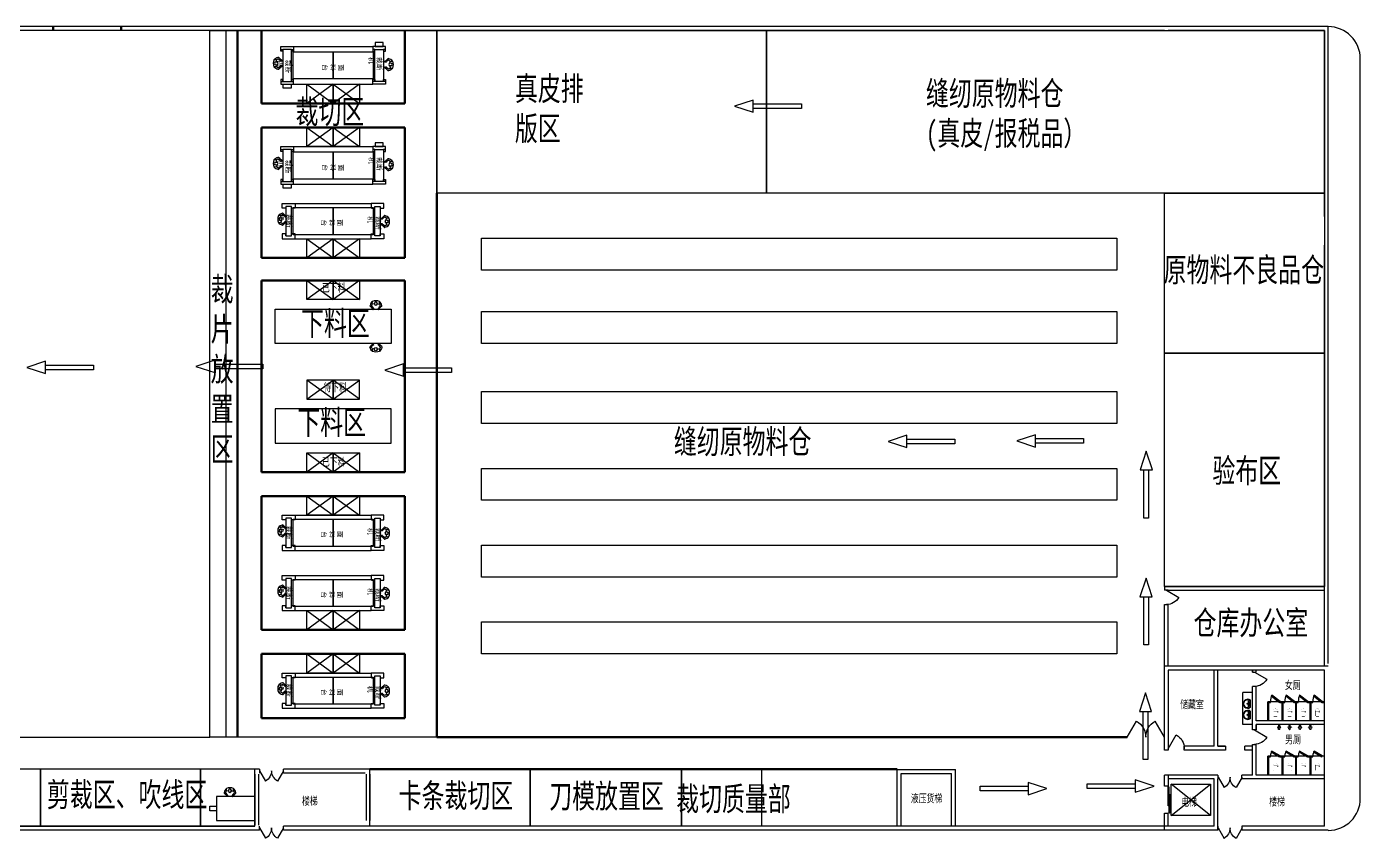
# Model space of a CAD drawing. Header units: millimetres. Extents: x 958 to 636282, y 2095 to 161571.
# Drawn here: x 62592 to 145938, y 86816 to 137574 of the extents above; entities that cross this region are included whole.
import ezdxf
from ezdxf.enums import TextEntityAlignment as Align

# ---------------------------------------------------------------- set-up
doc = ezdxf.new("R2010")
doc.units = ezdxf.units.MM
doc.linetypes.add('ACAD_ISO02W100', pattern=[15, 12, -3])
for name, color, linetype in [('dl', 3, 'Continuous'), ('dote', 1, 'Continuous'), ('STAIR', 6, 'Continuous'), ('wall', 2, 'Continuous'), ('WINDOW', 4, 'Continuous'), ('WINDOW_TEXT', 7, 'Continuous'), ('其他', 7, 'Continuous'), ('区域', 4, 'Continuous'), ('墙体', 7, 'Continuous'), ('洁具', 73, 'Continuous'), ('窗子', 123, 'Continuous'), ('设备', 7, 'Continuous')]:
    doc.layers.add(name, color=color, linetype=linetype)
for name, color, linetype, lineweight in [('EQ', 1, 'Continuous', 120), ('动线', 2, 'Continuous', 120), ('工作桌、周转台车', 7, 'Continuous', 25), ('文字', 7, 'Continuous', 25)]:
    doc.layers.add(name, color=color, linetype=linetype, lineweight=lineweight)
doc.styles.add('1', font='', dxfattribs={"width": 0.7})
doc.styles.add('SIMPLEX', font='SIMPLEX.SHX')
doc.styles.get("Standard").update_dxf_attribs({"font": 'arial.ttf'})
doc.styles.get('1').set_extended_font_data('FangSong_GB2312')

# ---------------------------------------------------------------- blocks, each defined once
blk = doc.blocks.new('_dblk1')
for p, q in [((-0.5, 0), (-0.25, -0.433)), ((0.5, 0), (0.25, -0.433))]:
    blk.add_line(p, q)
for centre, start, end in [((-0.5, 0), 300, 0), ((0.5, 0), 180, 240)]:
    blk.add_arc(centre, 0.5, start, end)
at = {"layer": 'WINDOW_TEXT', "style": 'SIMPLEX', "flags": 9}
blk.add_attdef('A', text='', height=1, dxfattribs=at).set_placement((0, 1.5), align=Align.MIDDLE)
blk = doc.blocks.new('_liftd')
for points in [[(-0.548, -0.602), (-0.548, -0.774), (0.241, -0.774), (0.241, -0.602), (-0.548, -0.602)], [(-0.241, -0.784), (-0.241, -0.955), (0.548, -0.955), (0.548, -0.784), (-0.241, -0.784)]]:
    blk.add_lwpolyline(points)
blk = doc.blocks.new('A$C089B79D4')
at = {"layer": '洁具'}
blk.add_line((214, 69), (214, 295), dxfattribs=at)
at = {"layer": '洁具', "const_width": 1.5}
for points in [[(149, 56), (148, 58), (140, 65), (132, 72), (124, 78), (117, 84), (109, 88), (102, 92), (94, 96), (87, 100), (80, 103), (73, 106), (66, 109), (59, 111), (52, 114), (46, 117), (41, 120), (36, 124), (31, 127), (27, 131), (23, 135), (19, 139), (16, 143), (13, 147), (10, 152), (8, 156), (6, 161), (4, 165), (3, 170), (2, 175), (1, 180), (1, 186), (1, 186)], [(142, 306), (141, 304), (133, 296), (126, 289), (119, 282), (111, 277), (104, 272), (97, 267), (90, 263), (83, 259), (75, 255), (68, 252), (62, 249), (55, 246), (49, 242), (43, 239), (38, 236), (33, 232), (28, 228), (24, 224), (20, 220), (17, 216), (14, 212), (11, 207), (9, 203), (7, 198), (5, 193), (3, 188), (3, 185)], [(149, 314), (140, 303)], [(146, 313), (159, 323), (170, 331), (180, 337), (189, 342), (198, 345), (205, 348), (212, 350), (218, 351), (224, 352), (230, 353), (236, 354), (241, 355), (247, 355), (253, 356), (259, 356), (265, 357), (272, 357), (279, 357), (287, 357), (297, 356), (307, 356), (320, 354), (334, 353), (351, 351)], [(156, 48), (147, 59)], [(153, 49), (167, 40), (178, 32), (189, 27), (198, 23), (207, 20), (214, 18), (221, 16), (228, 15), (234, 15), (240, 14), (245, 13), (251, 13), (257, 13), (263, 12), (268, 12), (275, 12), (281, 13), (289, 13), (297, 13), (306, 14), (317, 16), (329, 18), (343, 20), (351, 22)], [(346, 352), (352, 351)], [(361, 1), (361, 371), (351, 371), (351, 351)], [(361, 1), (351, 1), (351, 21)]]:
    blk.add_lwpolyline(points, dxfattribs=at)
at = {"layer": '洁具'}
for radius in [47.3, 34.6, 22.1]:
    blk.add_circle((299, 182), radius, dxfattribs=at)
for centre, radius, start, end in [((85, 176), 40.9, 98.06023, 266.34351), ((-5, 517), 312, 285.60867, 314.71319), ((-2, -201), 346, 51.29987, 75.93844)]:
    blk.add_arc(centre, radius, start, end, dxfattribs=at)
at = {"layer": '洁具', "oblique": -180, "text_generation_flag": 4, "width": 0.8, "flags": 9}
for tag in ['YSIZE', 'XSIZE']:
    blk.add_attdef(tag, (361, 186), '', height=0.5, rotation=90, dxfattribs=at)
blk = doc.blocks.new('A$C51AF1C80')
at = {"layer": '洁具'}
blk.add_line((307, 256, -1440), (267, 256, -1440), dxfattribs=at)
at = {"layer": '洁具', "const_width": 1.5, "elevation": -1440}
for points in [[(60, 276, 0.462192), (2, 226, 0.462192)], [(2, 51, 0.462192), (60, 1, 0.462192)], [(52, 256, 0.414214), (22, 226, 0.414214)], [(22, 51, 0.414214), (52, 21, 0.414214)], [(317, 246, 0.414214), (307, 256, 0.414214)], [(307, 21, 0.414214), (317, 31, 0.414214)], [(367, 21, 0.97895), (367, 256, 0.97895)], [(368, 1, 0.97895), (368, 277, 0.97895)]]:
    blk.add_lwpolyline(points, format="xyb", dxfattribs=at)
for points in [[(2, 51), (2, 226)], [(22, 226), (22, 51)], [(267, 256), (52, 256)], [(52, 21), (269, 21)], [(383, 276), (60, 276)], [(368, 1), (60, 1)], [(342, 256), (267, 256)], [(342, 21), (267, 21)], [(317, 256), (367, 256)], [(317, 31), (317, 246)], [(317, 21), (367, 21)]]:
    blk.add_lwpolyline(points, dxfattribs=at)
at = {"layer": '洁具', "width": 0.8, "flags": 9}
for tag in ['YSIZE', 'XSIZE']:
    blk.add_attdef(tag, (2, 139, -1440), '', height=0.5, rotation=180, dxfattribs=at)
blk = doc.blocks.new('M_E6')
for p, q in [((240, 0), (-240, 0)), ((-237, 0), (239, 0)), ((240, 0), (270, -79)), ((-213, -36), (-271, -91)), ((-240, 0), (-270, -79)), ((-179, -23), (181, -23)), ((141, -105), (-141, -105)), ((-141, -105), (141, -105)), ((217, -37), (274, -95))]:
    blk.add_line(p, q)
for centre, radius in [((-99, -65), 16.3), ((2, -172), 31.6), ((2, -172), 23), ((101, -65), 16.3)]:
    blk.add_circle(centre, radius)
for centre, radius, start, end in [((28, -152), 307, 166.17513, 244.72963), ((-141, -205), 100, 90, 190.56023), ((0, -179), 243, 190.56023, 349.43977), ((-179, -73), 50, 90, 133.18096), ((0, -201), 250, 245.80711, 296.46282), ((28, -152), 307, 266.58899, 266.59358), ((-28, -152), 307, 297.06391, 13.82487), ((141, -205), 100, 349.43977, 90), ((181, -73), 50, 44.56072, 90)]:
    blk.add_arc(centre, radius, start, end)
at = {"width": 0.8, "flags": 9}
for tag in ['XSIZE', 'YSIZE']:
    blk.add_attdef(tag, (0, 0), '', height=0.5, dxfattribs=at)
blk = doc.blocks.new('A$C233E54F0')
at = {"layer": '窗子', "rotation": 270}
blk.add_blockref('M_E6', (459, 274), dxfattribs=at)
blk = doc.blocks.new('_dblk')
blk.add_line((-0.5, 0), (0, -0.866))
blk.add_arc((-0.5, 0), 1, 300, 0)
at = {"layer": 'WINDOW_TEXT', "style": 'SIMPLEX', "flags": 9}
blk.add_attdef('A', text='', height=1, dxfattribs=at).set_placement((0, 1.5), align=Align.MIDDLE)
blk = doc.blocks.new('PEPOL')
at = {"color": 4}
for p, q in [((-253, 185), (-244, 206)), ((-253, 185), (-244, 206)), ((-232, 215), (-244, 206)), ((-232, 215), (-244, 206)), ((-218, 143), (-241, 152)), ((-218, 143), (-241, 152)), ((-232, 215), (-174, 226)), ((-232, 215), (-174, 226)), ((-203, 157), (-218, 143)), ((-203, 157), (-218, 143)), ((-170, 156), (-180, 161)), ((-170, 156), (-180, 161)), ((-174, 226), (-139, 276)), ((-174, 226), (-139, 276)), ((-122, 211), (-147, 165)), ((-122, 211), (-147, 165)), ((-59, 362), (-139, 276)), ((-59, 362), (-139, 276)), ((-40, 269), (-122, 211)), ((-40, 269), (-122, 211)), ((67, 85), (97, 224)), ((67, 85), (97, 224)), ((123, 88), (88, 88)), ((123, 88), (88, 88)), ((97, 224), (246, 220)), ((97, 224), (246, 220)), ((-253, -185), (-244, -206)), ((-253, -185), (-244, -206)), ((-232, -215), (-244, -206)), ((-232, -215), (-244, -206)), ((-218, -143), (-241, -152)), ((-218, -143), (-241, -152)), ((-232, -215), (-174, -226)), ((-232, -215), (-174, -226)), ((-203, -157), (-218, -143)), ((-203, -157), (-218, -143)), ((-170, -156), (-180, -161)), ((-170, -156), (-180, -161)), ((-174, -226), (-139, -276)), ((-174, -226), (-139, -276)), ((-122, -211), (-147, -165)), ((-122, -211), (-147, -165)), ((-59, -362), (-139, -276)), ((-59, -362), (-139, -276)), ((-40, -269), (-122, -211)), ((-40, -269), (-122, -211)), ((67, -85), (97, -224)), ((67, -85), (97, -224)), ((123, -88), (88, -88)), ((123, -88), (88, -88)), ((97, -224), (246, -220)), ((97, -224), (246, -220))]:
    blk.add_line(p, q, dxfattribs=at)
for centre, radius, start, end in [((-228, 175), 26.4, 158.04188, 242.16812), ((-228, 175), 26.4, 158.04188, 242.16812), ((-187, 135), 26.4, 73.79264, 125.82068), ((-187, 135), 26.4, 73.79264, 125.82068), ((-163, 172), 17.6, 246.3947, 334.56117), ((-163, 172), 17.6, 246.3947, 334.56117), ((-27, 320), 52.8, 61.78401, 127.18934), ((-27, 320), 52.8, 61.78401, 127.18934), ((-15, 223), 52.8, 51.3857, 118.33396), ((-15, 223), 52.8, 51.3857, 118.33396), ((-144, -155), 540, 43.90251, 74.81416), ((-144, -155), 540, 43.90251, 74.81416), ((88, 0), 88, 90, 270), ((88, 0), 88, 90, 270), ((172, 468), 255, 232.95563, 252.89485), ((172, 468), 255, 232.95563, 252.89485), ((123, 0), 88, 270, 90), ((123, 0), 88, 270, 90), ((-315, 0), 603, 338.58872, 21.41128), ((-315, 0), 603, 338.58872, 21.41128), ((-228, -175), 26.4, 117.83188, 201.95812), ((-228, -175), 26.4, 117.83188, 201.95812), ((-187, -135), 26.4, 234.17932, 286.20736), ((-187, -135), 26.4, 234.17932, 286.20736), ((-163, -172), 17.6, 25.43883, 113.6053), ((-163, -172), 17.6, 25.43883, 113.6053), ((-27, -320), 52.8, 232.81066, 298.21599), ((-27, -320), 52.8, 232.81066, 298.21599), ((-15, -223), 52.8, 241.66604, 308.6143), ((-15, -223), 52.8, 241.66604, 308.6143), ((-144, 155), 540, 285.18584, 316.09749), ((-144, 155), 540, 285.18584, 316.09749), ((172, -468), 255, 107.10515, 127.04437), ((172, -468), 255, 107.10515, 127.04437)]:
    blk.add_arc(centre, radius, start, end, dxfattribs=at)
blk = doc.blocks.new('A$C477C12D6')
at = {"rotation": 90}
blk.add_blockref('PEPOL', (0, -1225), dxfattribs=at)
blk = doc.blocks.new('A$C0AF2394F')
at = {"layer": '其他'}
for p, q in [((0, 1200), (1650, 0)), ((1650, 1200), (0, 0))]:
    blk.add_line(p, q, dxfattribs=at)
blk.add_lwpolyline([(0, 1200), (1650, 1200), (1650, 0), (0, 0)], close=True, dxfattribs=at)

msp = doc.modelspace()

# ---------------------------------------------------------------- linework, layer by layer
for p, q in [((133697.724, 137334.085), (21567.726, 137334.065)), ((143697.724, 137334.087), (133937.724, 137334.085)), ((143697.726, 127334.087), (143697.724, 137334.087)), ((143697.726, 125704.061), (143697.726, 127334.087)), ((143697.731, 97574.087), (143697.726, 123904.061)), ((143697.731, 97334.087), (133937.731, 97334.085)), ((136797.733, 92574.068), (136797.734, 97334.062)), ((137037.733, 92574.068), (137037.734, 97334.062)), ((139197.733, 97214.062), (139197.733, 97334.062)), ((139437.734, 97214.062), (139437.734, 97334.062)), ((143697.733, 87574.087), (143697.731, 97334.087)), ((138598.128, 93934.069), (138598.128, 95934.069)), ((139197.732, 95934.069), (138598.128, 95934.069)), ((139197.732, 94174.067), (139197.733, 96314.062)), ((139437.733, 94174.067), (139437.733, 96314.062)), ((139197.732, 93934.069), (138598.128, 93934.069)), ((139197.732, 93594.069), (139197.732, 94174.067)), ((143697.732, 94174.067), (139437.733, 94174.067)), ((143697.732, 93934.068), (139437.733, 93934.069)), ((139437.733, 93594.069), (139437.733, 93934.069)), ((136797.733, 92574.068), (134937.732, 92574.068)), ((137517.733, 92574.068), (137037.733, 92574.068)), ((139197.732, 92574.067), (138717.733, 92574.067)), ((139197.732, 90774.067), (139197.732, 92694.069)), ((139437.732, 90774.067), (139437.733, 92694.069)), ((137517.733, 92334.068), (134937.732, 92334.068)), ((139197.732, 92334.067), (138717.733, 92334.067)), ((116997.724, 87574.065), (116997.723, 91114.084)), ((116997.723, 91114.084), (120637.723, 91114.084)), ((117237.723, 90874.082), (120397.723, 90874.083)), ((117237.724, 87574.081), (117237.723, 90874.082)), ((120397.724, 87574.083), (120397.723, 90874.083)), ((120637.724, 87574.082), (120637.723, 91114.084)), ((137037.732, 90774.068), (133937.732, 90774.068)), ((136797.733, 90534.07), (133937.732, 90534.07)), ((136797.732, 87574.063), (136797.733, 90534.07)), ((137037.732, 87574.063), (137037.732, 90534.07)), ((139197.732, 90774.067), (138537.732, 90774.068)), ((143697.732, 90534.068), (138537.732, 90534.069)), ((143697.732, 90774.067), (139437.732, 90774.067)), ((133937.733, 87574.085), (133937.733, 88384.07)), ((64247.724, 87574.072), (18327.724, 87574.06)), ((76847.724, 87574.075), (64247.724, 87574.072)), ((124317.724, 87574.065), (78647.724, 87574.075)), ((136797.732, 87574.063), (124317.724, 87574.065)), ((143697.733, 87574.087), (138537.733, 87574.086))]:
    msp.add_line(p, q)
at = {"color": 145}
for points in [[(106831.968, 132599.804), (108002.646, 132217.051), (108002.646, 132982.558)], [(108002.646, 132453.987), (108002.646, 132745.622), (111009.394, 132745.622), (111009.394, 132453.987)], [(84970.008, 116096.829), (86140.687, 115714.076), (86140.687, 116479.583)], [(86140.687, 115951.012), (86140.687, 116242.647), (89147.434, 116242.647), (89147.434, 115951.012)], [(116426.961, 111639.39), (117597.64, 111256.636), (117597.64, 112022.143)], [(117597.64, 111493.572), (117597.64, 111785.207), (120604.387, 111785.207), (120604.387, 111493.572)], [(124467.534, 111669.086), (125638.213, 111286.333), (125638.213, 112051.84)], [(125638.213, 111523.269), (125638.213, 111814.904), (128644.96, 111814.904), (128644.96, 111523.269)], [(132560.047, 111024.467), (132177.294, 109853.788), (132942.801, 109853.788)], [(132414.23, 109853.788), (132705.865, 109853.788), (132705.865, 106847.041), (132414.23, 106847.041)], [(132549.114, 103093.778), (132166.361, 101923.099), (132931.867, 101923.099)], [(132403.297, 101923.099), (132694.932, 101923.099), (132694.932, 98916.352), (132403.297, 98916.352)], [(132512.363, 95922.857), (132129.61, 94752.178), (132895.117, 94752.178)], [(132366.546, 94752.178), (132658.181, 94752.178), (132658.181, 91745.431), (132366.546, 91745.431)], [(125181.211, 90072.355), (125181.211, 89780.72), (122174.463, 89780.72), (122174.463, 90072.355)], [(126351.89, 89926.538), (125181.211, 90309.291), (125181.211, 89543.784)], [(131873.309, 90234.567), (131873.309, 89942.932), (128866.562, 89942.932), (128866.562, 90234.567)]]:
    msp.add_lwpolyline(points, close=True, dxfattribs=at)
for points in [[(143697.726, 127454.061), (143697.726, 127454.061), (143697.726, 123904.061), (143697.726, 123904.061)], [(143937.74, 127454.061), (143937.726, 127454.061)], [(133697.732, 92334.397), (133697.731, 97574.085)], [(133937.731, 97334.085), (133937.732, 92334.397)], [(139197.733, 97334.062), (139197.733, 97214.062), (139437.734, 97214.062)], [(139437.734, 96314.062), (139197.733, 96314.062)], [(139437.733, 93934.069), (139437.733, 93594.069), (139197.732, 93594.069)], [(134937.732, 92334.068), (134937.732, 92574.068)], [(137037.733, 92574.068), (137517.733, 92574.068), (137517.733, 92334.068)], [(138717.733, 92334.068), (138717.733, 92574.067)], [(139197.732, 92694.069), (139437.733, 92694.069)], [(133937.732, 92334.397), (133697.732, 92334.397)], [(77147.724, 91134.076), (76847.724, 91134.076)], [(77147.724, 91134.076), (77147.724, 90894.076)], [(84047.724, 91134.076), (78647.724, 91134.076)], [(78647.724, 90894.076), (78647.724, 91134.076)], [(83747.724, 90894.076), (78647.724, 90894.076)], [(76847.724, 90834.076), (76847.724, 87634.075)], [(77087.724, 90834.076), (77087.724, 87634.075)], [(83807.724, 90834.076), (83807.724, 87934.076)], [(84047.724, 90834.076), (84047.724, 87934.076)], [(133937.732, 90774.068), (133937.732, 90084.07), (133697.732, 90084.07)], [(133937.732, 90774.068), (133697.732, 90774.068), (133697.732, 90774.068)], [(137037.732, 90774.068), (137037.732, 90774.068), (137037.732, 90774.068), (137037.732, 90534.07)], [(138537.732, 90534.07), (138537.732, 90774.068)], [(133697.732, 88384.07), (133937.733, 88384.07)], [(77147.724, 87334.075), (77147.724, 87574.075)], [(78647.724, 87334.075), (78647.724, 87574.075)], [(137037.732, 87574.084), (137037.732, 87334.086)], [(137037.732, 87334.086), (137037.732, 87574.063)], [(138537.733, 87574.086), (138537.733, 87334.086)]]:
    msp.add_lwpolyline(points)
at = {"color": 5}
for points in [[(73173.379, 116329.293), (74344.057, 115946.54), (74344.057, 116712.047)], [(62597.101, 116268.966), (63767.78, 115886.212), (63767.78, 116651.719)], [(63767.78, 116123.148), (63767.78, 116414.783), (66774.527, 116414.783), (66774.527, 116123.148)], [(74344.057, 116183.476), (74344.057, 116475.111), (77350.805, 116475.111), (77350.805, 116183.476)]]:
    msp.add_lwpolyline(points, close=True, dxfattribs=at)
at = {"color": 133}
msp.add_lwpolyline([(133043.988, 90088.75), (131873.309, 90471.503), (131873.309, 89705.996)], close=True, dxfattribs=at)
at = {"layer": 'dl'}
for p, q in [((145937.733, 89314.435), (145937.724, 135574.087)), ((143658.246, 87314.462), (143658.246, 87314.462))]:
    msp.add_line(p, q, dxfattribs=at)
for centre, start, end in [((143937.724, 135574.087), 0.00001047, 90.00001047), ((143937.733, 89314.462), 270.00001047, 0.00001047)]:
    msp.add_arc(centre, 2000, start, end, dxfattribs=at)
at = {"layer": 'EQ'}
for p, q in [((64247.724, 137574.072), (64247.724, 137334.072)), ((68497.724, 137574.072), (68497.724, 137334.072))]:
    msp.add_line(p, q, dxfattribs=at)
at = {"layer": 'STAIR'}
for p, q in [((134113.16, 88243.031), (134113.16, 90199.031)), ((134113.16, 88243.031), (136573.16, 90199.031)), ((136573.16, 88243.031), (134113.16, 90199.031)), ((134113.16, 90199.031), (136573.16, 90199.031)), ((136573.16, 90199.031), (136573.16, 88243.031)), ((136573.16, 88243.031), (134113.16, 88243.031))]:
    msp.add_line(p, q, dxfattribs=at)
at = {"layer": 'wall'}
for p, q in [((143937.724, 137574.087), (21567.726, 137574.065)), ((143937.726, 123904.061), (143937.724, 137574.087)), ((143937.716, 97754.045), (143937.726, 123904.061)), ((143937.731, 97574.087), (133697.731, 97574.085)), ((143697.732, 95074.067), (143697.732, 95314.067)), ((143697.732, 95070.582), (143697.732, 95310.582)), ((143697.732, 92794.067), (143697.732, 93034.067)), ((143697.732, 90774.067), (143697.732, 91894.067)), ((133697.732, 90084.07), (133697.732, 90774.068)), ((133697.733, 87334.085), (133697.733, 88384.07)), ((64247.724, 87334.072), (22577.724, 87334.065)), ((77147.724, 87334.075), (64247.724, 87334.072)), ((124317.724, 87334.083), (78647.724, 87334.075)), ((137037.732, 87334.086), (124117.724, 87334.084)), ((143937.733, 87334.087), (138537.733, 87334.086))]:
    msp.add_line(p, q, dxfattribs=at)
at = {"layer": '其他'}
msp.add_line((133697.732, 92334.397), (133697.732, 93334.397), dxfattribs=at)
for points in [[(91017.724, 124354.076), (130717.726, 124354.076), (130717.726, 122354.076), (91017.724, 122354.076)], [(91017.724, 119754.076), (130717.726, 119754.076), (130717.726, 117754.076), (91017.724, 117754.076)], [(91017.724, 114754.076), (130717.726, 114754.076), (130717.726, 112754.076), (91017.724, 112754.076)], [(91017.724, 109954.076), (130717.726, 109954.076), (130717.726, 107954.076), (91017.724, 107954.076)], [(91017.724, 105154.076), (130717.724, 105154.076), (130717.724, 103154.076), (91017.724, 103154.076)], [(91017.724, 100354.076), (130717.722, 100354.076), (130717.722, 98354.076), (91017.724, 98354.076)]]:
    msp.add_lwpolyline(points, close=True, dxfattribs=at)
at = {"layer": '动线'}
for p, q in [((75767.724, 137334.075), (75767.724, 93134.397)), ((77267.724, 137334.075), (77267.724, 132774.075)), ((86217.724, 137334.076), (86217.724, 132774.075)), ((86217.724, 132774.075), (77267.724, 132774.075)), ((77267.724, 131274.075), (77267.724, 123114.075)), ((86217.724, 131274.075), (77267.724, 131274.075)), ((86217.724, 131274.075), (86217.724, 123114.075)), ((88217.724, 127154.076), (88217.724, 93134.397)), ((86217.724, 123114.075), (77267.724, 123114.075)), ((77267.724, 121704.076), (77267.724, 109724.076)), ((86217.724, 121704.076), (77267.724, 121704.076)), ((86217.724, 121704.076), (86217.724, 109724.076)), ((86217.724, 109724.076), (77267.724, 109724.076)), ((77267.724, 108224.076), (77267.724, 99854.076)), ((86217.724, 108224.076), (77267.724, 108224.076)), ((86217.724, 108224.076), (86217.724, 99854.076)), ((86217.724, 99854.076), (77267.724, 99854.076)), ((77267.724, 98354.076), (77267.724, 94334.397)), ((86217.724, 98354.076), (77267.724, 98354.076)), ((86217.724, 98354.076), (86217.724, 94334.397)), ((86217.724, 94334.397), (77267.724, 94334.397)), ((88217.724, 93134.397), (131365.232, 93134.397)), ((84047.724, 91134.076), (116997.723, 91134.076))]:
    msp.add_line(p, q, dxfattribs=at)
at = {"layer": '区域'}
for p, q in [((79267.724, 136334.075), (84217.724, 136334.075)), ((79267.724, 133974.075), (84217.724, 133974.075)), ((79267.724, 130074.075), (84217.724, 130074.075)), ((79267.724, 127714.075), (84217.724, 127714.075)), ((79367.724, 126514.075), (84117.724, 126514.075)), ((79367.724, 124314.075), (84117.724, 124314.075)), ((79367.724, 107024.076), (84117.724, 107024.076)), ((79367.724, 104824.076), (84117.724, 104824.076)), ((79367.724, 103254.076), (84117.724, 103254.076)), ((79367.724, 101054.076), (84117.724, 101054.076)), ((79367.724, 97154.076), (84117.724, 97154.076)), ((79367.724, 94954.076), (84117.724, 94954.076))]:
    msp.add_line(p, q, dxfattribs=at)
for points in [[(74047.724, 137334.074), (25377.724, 137334.074), (25377.724, 93134.397), (74047.724, 93134.397)], [(75047.724, 93134.397), (74047.724, 93134.397), (74047.724, 137334.074), (75047.724, 137334.074)], [(74047.724, 137334.074), (88217.724, 137334.074), (88217.724, 93134.397), (74047.724, 93134.397)], [(108817.724, 127154.076), (88217.724, 127154.076), (88217.724, 137334.076), (108817.724, 137334.077)], [(108817.724, 137334.08), (143697.724, 137334.087), (143697.726, 127154.078), (108817.724, 127154.078)], [(133697.732, 127154.076), (143697.727, 127154.076), (143697.727, 117154.078), (133697.733, 117154.076)], [(133697.731, 117154.076), (143697.731, 117154.078), (143697.73, 102574.041), (133697.731, 102574.041)], [(63447.724, 91134.076), (52777.724, 91134.076), (52777.724, 87574.069), (63447.724, 87574.069)], [(73447.724, 91134.076), (63447.724, 91134.076), (63447.724, 87574.072), (73447.724, 87574.072)], [(76847.724, 91134.076), (73447.724, 91134.076), (73447.724, 87574.074), (76847.724, 87574.074)], [(84047.724, 91134.076), (94047.724, 91134.076), (94047.724, 87574.072), (84047.724, 87574.072)], [(94047.724, 91134.076), (103517.724, 91134.076), (103517.724, 87574.07), (94047.724, 87574.07)], [(103517.724, 91134.076), (108517.724, 91134.076), (108517.724, 87574.068), (103517.724, 87574.068)]]:
    msp.add_lwpolyline(points, close=True, dxfattribs=at)
at = {"layer": '墙体'}
for p, q in [((133697.731, 102574.041), (143697.731, 102574.041)), ((133697.731, 102574.041), (133697.731, 102334.041)), ((133937.731, 102334.041), (133697.731, 102334.041)), ((133937.731, 102334.041), (143697.731, 102334.041)), ((133697.731, 97574.041), (133697.731, 101434.041)), ((133697.731, 101434.041), (133937.731, 101434.041)), ((133937.731, 97574.041), (133937.731, 101434.041))]:
    msp.add_line(p, q, dxfattribs=at)
at = {"layer": '洁具'}
for p, q in [((141957.732, 95354.067), (140157.732, 95354.066)), ((140157.732, 94174.067), (140157.732, 95354.066)), ((140157.732, 94170.582), (140157.732, 95350.582)), ((141957.732, 95350.582), (140157.732, 95350.582)), ((140217.732, 94174.067), (140217.732, 95314.067)), ((140217.732, 95314.067), (140322.732, 95314.067)), ((140217.732, 94170.582), (140217.732, 95310.582)), ((140217.732, 95310.582), (140322.732, 95310.582)), ((140322.732, 95314.067), (140322.732, 95374.067)), ((140322.732, 95310.582), (140322.732, 95370.582)), ((140922.732, 95314.067), (140922.732, 95374.067)), ((140922.732, 95310.582), (140922.732, 95370.582)), ((140922.732, 95314.067), (141057.732, 95314.067)), ((140922.732, 95310.582), (141057.732, 95310.582)), ((141057.732, 94174.067), (141057.732, 95314.067)), ((141057.732, 94170.582), (141057.732, 95310.582)), ((141117.732, 94174.067), (141117.732, 95314.067)), ((141117.732, 95314.067), (141222.732, 95314.067)), ((141117.732, 94170.582), (141117.732, 95310.582)), ((141117.732, 95310.582), (141222.732, 95310.582)), ((141222.732, 95314.067), (141222.732, 95374.067)), ((141222.732, 95310.582), (141222.732, 95370.582)), ((141822.732, 95314.067), (141822.732, 95374.067)), ((141822.732, 95310.582), (141822.732, 95370.582)), ((141822.732, 95314.067), (141957.732, 95314.067)), ((141822.732, 95310.582), (141957.732, 95310.582)), ((143697.732, 95354.067), (141897.732, 95354.066)), ((141897.732, 94174.067), (141897.732, 95354.066)), ((143697.732, 95350.582), (141897.732, 95350.582)), ((141897.732, 94170.582), (141897.732, 95350.582)), ((141957.732, 95314.067), (142062.732, 95314.067)), ((141957.732, 94174.067), (141957.732, 95314.067)), ((141957.732, 95310.582), (142062.732, 95310.582)), ((141957.732, 94170.582), (141957.732, 95310.582)), ((142062.732, 95314.067), (142062.732, 95374.067)), ((142062.732, 95310.582), (142062.732, 95370.582)), ((142662.732, 95314.067), (142662.732, 95374.067)), ((142662.732, 95310.582), (142662.732, 95370.582)), ((142662.732, 95314.067), (142797.732, 95314.067)), ((142662.732, 95310.582), (142797.732, 95310.582)), ((142797.732, 94174.067), (142797.732, 95314.067)), ((142797.732, 94170.582), (142797.732, 95310.582)), ((142857.732, 95314.067), (142962.732, 95314.067)), ((142857.732, 94174.067), (142857.732, 95314.067)), ((142857.732, 95310.582), (142962.732, 95310.582)), ((142857.732, 94170.582), (142857.732, 95310.582)), ((142962.732, 95314.067), (142962.732, 95374.067)), ((142962.732, 95310.582), (142962.732, 95370.582)), ((143562.732, 95314.067), (143562.732, 95374.067)), ((143562.732, 95310.582), (143562.732, 95370.582)), ((143562.732, 95314.067), (143697.732, 95314.067)), ((143562.732, 95310.582), (143697.732, 95310.582)), ((141957.732, 91954.067), (140157.732, 91954.066)), ((140157.732, 90774.067), (140157.732, 91954.066)), ((140217.732, 90774.067), (140217.732, 91914.067)), ((140217.732, 91914.067), (140322.732, 91914.067)), ((140322.732, 91914.067), (140322.732, 91974.067)), ((140922.732, 91914.067), (140922.732, 91974.067)), ((140922.732, 91914.067), (141057.732, 91914.067)), ((141057.732, 90774.067), (141057.732, 91914.067)), ((141117.732, 90774.067), (141117.732, 91914.067)), ((141117.732, 91914.067), (141222.732, 91914.067)), ((141222.732, 91914.067), (141222.732, 91974.067)), ((141822.732, 91914.067), (141822.732, 91974.067)), ((141822.732, 91914.067), (141957.732, 91914.067)), ((143697.732, 91954.067), (141897.732, 91954.066)), ((141897.732, 90774.067), (141897.732, 91954.066)), ((141957.732, 91914.067), (142062.732, 91914.067)), ((141957.732, 90774.067), (141957.732, 91914.067)), ((142062.732, 91914.067), (142062.732, 91974.067)), ((142662.732, 91914.067), (142662.732, 91974.067)), ((142662.732, 91914.067), (142797.732, 91914.067)), ((142797.732, 90774.067), (142797.732, 91914.067)), ((142857.732, 91914.067), (142962.732, 91914.067)), ((142857.732, 90774.067), (142857.732, 91914.067)), ((142962.732, 91914.067), (142962.732, 91974.067))]:
    msp.add_line(p, q, dxfattribs=at)
for points in [[(140373.116, 95722.105), (140892.732, 95322.105), (140922.732, 95374.067), (140403.116, 95774.067)], [(140373.117, 95718.621), (140892.732, 95318.621), (140922.732, 95370.582), (140403.117, 95770.582)], [(141273.116, 95722.105), (141792.732, 95322.105), (141822.732, 95374.067), (141303.116, 95774.067)], [(141273.117, 95718.621), (141792.732, 95318.621), (141822.732, 95370.582), (141303.117, 95770.582)], [(142113.116, 95722.105), (142632.732, 95322.105), (142662.732, 95374.067), (142143.116, 95774.067)], [(142113.117, 95718.621), (142632.732, 95318.621), (142662.732, 95370.582), (142143.117, 95770.582)], [(143013.116, 95722.105), (143532.732, 95322.105), (143562.732, 95374.067), (143043.116, 95774.067)], [(143013.117, 95718.621), (143532.732, 95318.621), (143562.732, 95370.582), (143043.117, 95770.582)], [(140373.117, 92222.105), (140892.732, 91922.105), (140922.732, 91974.067), (140403.117, 92274.067)], [(141273.117, 92222.105), (141792.732, 91922.105), (141822.732, 91974.067), (141303.117, 92274.067)], [(142113.117, 92222.105), (142632.732, 91922.105), (142662.732, 91974.067), (142143.117, 92274.067)], [(143013.117, 92222.105), (143532.732, 91922.105), (143562.732, 91974.067), (143043.117, 92274.067)]]:
    msp.add_lwpolyline(points, close=True, dxfattribs=at)
for centre, radius, start, end in [((141350.719, 95375.558), 1027.988, 157.19106905, 180.08310009), ((141350.719, 95372.073), 1027.988, 157.19106905, 180.08310009), ((142250.719, 95375.558), 1027.988, 157.19106905, 180.08310009), ((142250.719, 95372.073), 1027.988, 157.19106905, 180.08310009), ((143090.719, 95375.558), 1027.988, 157.19106905, 180.08310009), ((143090.719, 95372.073), 1027.988, 157.19106905, 180.08310009), ((143990.719, 95375.558), 1027.988, 157.19106905, 180.08310009), ((143990.719, 95372.073), 1027.988, 157.19106905, 180.08310009), ((140922.732, 91974.067), 600, 150.00000001, 180), ((141822.732, 91974.067), 600, 150.00000001, 180), ((142662.732, 91974.067), 600, 150.00000001, 180), ((143562.732, 91974.067), 600, 150.00000001, 180)]:
    msp.add_arc(centre, radius, start, end, dxfattribs=at)
at = {"layer": '设备'}
for p, q in [((79242.724, 135154.075), (79142.724, 135154.075)), ((84242.724, 135154.075), (84342.724, 135154.075)), ((79242.724, 128894.075), (79142.724, 128894.075)), ((84242.724, 128894.075), (84342.724, 128894.075)), ((78792.724, 126334.075), (78792.724, 126214.075)), ((84692.724, 126334.075), (84692.724, 126214.075)), ((78792.724, 124494.075), (78792.724, 124614.075)), ((84692.724, 124494.075), (84692.724, 124614.075)), ((78792.724, 106844.076), (78792.724, 106724.076)), ((84692.724, 106844.076), (84692.724, 106724.076)), ((78792.724, 105004.076), (78792.724, 105124.076)), ((84692.724, 105004.076), (84692.724, 105124.076)), ((78792.724, 103074.076), (78792.724, 102954.076)), ((84692.724, 103074.076), (84692.724, 102954.076)), ((78792.724, 101234.076), (78792.724, 101354.076)), ((84692.724, 101234.076), (84692.724, 101354.076)), ((78792.724, 96974.076), (78792.724, 96854.076)), ((84692.724, 96974.076), (84692.724, 96854.076)), ((78792.724, 95134.076), (78792.724, 95254.076)), ((84692.724, 95134.076), (84692.724, 95254.076))]:
    msp.add_line(p, q, dxfattribs=at)
for points in [[(78592.724, 136034.075), (78467.724, 136034.075), (78467.724, 136334.075), (79267.724, 136334.075), (79267.724, 136034.075), (79142.724, 136034.075)], [(84892.724, 136034.075), (85017.724, 136034.075), (85017.724, 136334.075), (84217.724, 136334.075), (84217.724, 136034.075), (84342.724, 136034.075)], [(78592.724, 134274.075), (78467.724, 134274.075), (78467.724, 133974.075), (79267.724, 133974.075), (79267.724, 134274.075), (79142.724, 134274.075)], [(84892.724, 134274.075), (85017.724, 134274.075), (85017.724, 133974.075), (84217.724, 133974.075), (84217.724, 134274.075), (84342.724, 134274.075)], [(78592.724, 129774.075), (78467.724, 129774.075), (78467.724, 130074.075), (79267.724, 130074.075), (79267.724, 129774.075), (79142.724, 129774.075)], [(84892.724, 129774.075), (85017.724, 129774.075), (85017.724, 130074.075), (84217.724, 130074.075), (84217.724, 129774.075), (84342.724, 129774.075)], [(78592.724, 128014.075), (78467.724, 128014.075), (78467.724, 127714.075), (79267.724, 127714.075), (79267.724, 128014.075), (79142.724, 128014.075)], [(84892.724, 128014.075), (85017.724, 128014.075), (85017.724, 127714.075), (84217.724, 127714.075), (84217.724, 128014.075), (84342.724, 128014.075)], [(78792.724, 126214.075), (78567.724, 126214.075), (78567.724, 126514.075), (79367.724, 126514.075), (79367.724, 126264.075)], [(79242.724, 126214.075), (79142.724, 126214.075)], [(84692.724, 126214.075), (84917.724, 126214.075), (84917.724, 126514.075), (84117.724, 126514.075), (84117.724, 126264.075)], [(84242.724, 126214.075), (84342.724, 126214.075)], [(78792.724, 124614.075), (78567.724, 124614.075), (78567.724, 124314.075), (79367.724, 124314.075), (79367.724, 124614.075), (79142.724, 124614.075)], [(84692.724, 124614.075), (84917.724, 124614.075), (84917.724, 124314.075), (84117.724, 124314.075), (84117.724, 124614.075), (84342.724, 124614.075)], [(78792.724, 106724.076), (78567.724, 106724.076), (78567.724, 107024.076), (79367.724, 107024.076), (79367.724, 106774.076)], [(79242.724, 106724.076), (79142.724, 106724.076)], [(84692.724, 106724.076), (84917.724, 106724.076), (84917.724, 107024.076), (84117.724, 107024.076), (84117.724, 106774.076)], [(84242.724, 106724.076), (84342.724, 106724.076)], [(78792.724, 105124.076), (78567.724, 105124.076), (78567.724, 104824.076), (79367.724, 104824.076), (79367.724, 105124.076), (79142.724, 105124.076)], [(84692.724, 105124.076), (84917.724, 105124.076), (84917.724, 104824.076), (84117.724, 104824.076), (84117.724, 105124.076), (84342.724, 105124.076)], [(78792.724, 102954.076), (78567.724, 102954.076), (78567.724, 103254.076), (79367.724, 103254.076), (79367.724, 103004.076)], [(79242.724, 102954.076), (79142.724, 102954.076)], [(84692.724, 102954.076), (84917.724, 102954.076), (84917.724, 103254.076), (84117.724, 103254.076), (84117.724, 103004.076)], [(84242.724, 102954.076), (84342.724, 102954.076)], [(78792.724, 101354.076), (78567.724, 101354.076), (78567.724, 101054.076), (79367.724, 101054.076), (79367.724, 101354.076), (79142.724, 101354.076)], [(84692.724, 101354.076), (84917.724, 101354.076), (84917.724, 101054.076), (84117.724, 101054.076), (84117.724, 101354.076), (84342.724, 101354.076)], [(78792.724, 96854.076), (78567.724, 96854.076), (78567.724, 97154.076), (79367.724, 97154.076), (79367.724, 96904.076)], [(79242.724, 96854.076), (79142.724, 96854.076)], [(84692.724, 96854.076), (84917.724, 96854.076), (84917.724, 97154.076), (84117.724, 97154.076), (84117.724, 96904.076)], [(84242.724, 96854.076), (84342.724, 96854.076)], [(78792.724, 95254.076), (78567.724, 95254.076), (78567.724, 94954.076), (79367.724, 94954.076), (79367.724, 95254.076), (79142.724, 95254.076)], [(84692.724, 95254.076), (84917.724, 95254.076), (84917.724, 94954.076), (84117.724, 94954.076), (84117.724, 95254.076), (84342.724, 95254.076)]]:
    msp.add_lwpolyline(points, dxfattribs=at)
for points in [[(78592.724, 136154.075), (78592.724, 136034.075), (78472.724, 136034.075), (78472.724, 136154.075)], [(78592.724, 136154.075), (78592.724, 134154.075), (79142.724, 134154.075), (79142.724, 136154.075)], [(79262.724, 136154.075), (79262.724, 136034.075), (79142.724, 136034.075), (79142.724, 136154.075)], [(81742.724, 136004.075), (81742.724, 134304.075), (79242.724, 134304.075), (79242.724, 136004.075)], [(84242.724, 136004.075), (84242.724, 134304.075), (81742.724, 134304.075), (81742.724, 136004.075)], [(84222.724, 136154.075), (84222.724, 136034.075), (84342.724, 136034.075), (84342.724, 136154.075)], [(84892.724, 136154.075), (84892.724, 134154.075), (84342.724, 134154.075), (84342.724, 136154.075)], [(84867.724, 136334.075), (84867.724, 136574.075), (84367.724, 136574.075), (84367.724, 136334.075)], [(84892.724, 136154.075), (84892.724, 136034.075), (85012.724, 136034.075), (85012.724, 136154.075)], [(78592.724, 134154.075), (78592.724, 134274.075), (78472.724, 134274.075), (78472.724, 134154.075)], [(79262.724, 134154.075), (79262.724, 134274.075), (79142.724, 134274.075), (79142.724, 134154.075)], [(84222.724, 134154.075), (84222.724, 134274.075), (84342.724, 134274.075), (84342.724, 134154.075)], [(84892.724, 134154.075), (84892.724, 134274.075), (85012.724, 134274.075), (85012.724, 134154.075)], [(78617.724, 133734.075), (78617.724, 133974.075), (79117.724, 133974.075), (79117.724, 133734.075)], [(84867.724, 130074.075), (84867.724, 130314.075), (84367.724, 130314.075), (84367.724, 130074.075)], [(78592.724, 129894.075), (78592.724, 129774.075), (78472.724, 129774.075), (78472.724, 129894.075)], [(78592.724, 129894.075), (78592.724, 127894.075), (79142.724, 127894.075), (79142.724, 129894.075)], [(79262.724, 129894.075), (79262.724, 129774.075), (79142.724, 129774.075), (79142.724, 129894.075)], [(81742.724, 129744.075), (81742.724, 128044.075), (79242.724, 128044.075), (79242.724, 129744.075)], [(84242.724, 129744.075), (84242.724, 128044.075), (81742.724, 128044.075), (81742.724, 129744.075)], [(84222.724, 129894.075), (84222.724, 129774.075), (84342.724, 129774.075), (84342.724, 129894.075)], [(84892.724, 129894.075), (84892.724, 127894.075), (84342.724, 127894.075), (84342.724, 129894.075)], [(84892.724, 129894.075), (84892.724, 129774.075), (85012.724, 129774.075), (85012.724, 129894.075)], [(78592.724, 127894.075), (78592.724, 128014.075), (78472.724, 128014.075), (78472.724, 127894.075)], [(78617.724, 127474.075), (78617.724, 127714.075), (79117.724, 127714.075), (79117.724, 127474.075)], [(79262.724, 127894.075), (79262.724, 128014.075), (79142.724, 128014.075), (79142.724, 127894.075)], [(84222.724, 127894.075), (84222.724, 128014.075), (84342.724, 128014.075), (84342.724, 127894.075)], [(84892.724, 127894.075), (84892.724, 128014.075), (85012.724, 128014.075), (85012.724, 127894.075)], [(78792.724, 126334.075), (78792.724, 124494.075), (79142.724, 124494.075), (79142.724, 126334.075)], [(81742.724, 126264.075), (81742.724, 124564.075), (79242.724, 124564.075), (79242.724, 126264.075)], [(84242.724, 126264.075), (84242.724, 124564.075), (81742.724, 124564.075), (81742.724, 126264.075)], [(84692.724, 126334.075), (84692.724, 124494.075), (84342.724, 124494.075), (84342.724, 126334.075)], [(78117.724, 119904.076), (85367.724, 119904.076), (85367.724, 117754.076), (78117.724, 117754.076)], [(78117.724, 111524.076), (85367.724, 111524.076), (85367.724, 113674.076), (78117.724, 113674.076)], [(78792.724, 106844.076), (78792.724, 105004.076), (79142.724, 105004.076), (79142.724, 106844.076)], [(81742.724, 106774.076), (81742.724, 105074.076), (79242.724, 105074.076), (79242.724, 106774.076)], [(84242.724, 106774.076), (84242.724, 105074.076), (81742.724, 105074.076), (81742.724, 106774.076)], [(84692.724, 106844.076), (84692.724, 105004.076), (84342.724, 105004.076), (84342.724, 106844.076)], [(78792.724, 103074.076), (78792.724, 101234.076), (79142.724, 101234.076), (79142.724, 103074.076)], [(81742.724, 103004.076), (81742.724, 101304.076), (79242.724, 101304.076), (79242.724, 103004.076)], [(84242.724, 103004.076), (84242.724, 101304.076), (81742.724, 101304.076), (81742.724, 103004.076)], [(84692.724, 103074.076), (84692.724, 101234.076), (84342.724, 101234.076), (84342.724, 103074.076)], [(78792.724, 96974.076), (78792.724, 95134.076), (79142.724, 95134.076), (79142.724, 96974.076)], [(81742.724, 96904.076), (81742.724, 95204.076), (79242.724, 95204.076), (79242.724, 96904.076)], [(84242.724, 96904.076), (84242.724, 95204.076), (81742.724, 95204.076), (81742.724, 96904.076)], [(84692.724, 96974.076), (84692.724, 95134.076), (84342.724, 95134.076), (84342.724, 96974.076)], [(76847.724, 87934.076), (76847.724, 89434.076), (74447.724, 89434.076), (74447.724, 87934.076)], [(74447.724, 88834.076), (74447.724, 88534.076), (74047.724, 88534.076), (74047.724, 88834.076)]]:
    msp.add_lwpolyline(points, close=True, dxfattribs=at)
at = {"layer": '设备', "linetype": 'ACAD_ISO02W100'}
for points in [[(79367.724, 126264.075), (79367.724, 126214.075), (79242.724, 126214.075)], [(84117.724, 126264.075), (84117.724, 126214.075), (84242.724, 126214.075)], [(79367.724, 106774.076), (79367.724, 106724.076), (79242.724, 106724.076)], [(84117.724, 106774.076), (84117.724, 106724.076), (84242.724, 106724.076)], [(79367.724, 103004.076), (79367.724, 102954.076), (79242.724, 102954.076)], [(84117.724, 103004.076), (84117.724, 102954.076), (84242.724, 102954.076)], [(79367.724, 96904.076), (79367.724, 96854.076), (79242.724, 96854.076)], [(84117.724, 96904.076), (84117.724, 96854.076), (84242.724, 96854.076)]]:
    msp.add_lwpolyline(points, dxfattribs=at)

# ---------------------------------------------------------------- block references
at = {"xscale": -1, "rotation": 270}
for name, p in [('A$C51AF1C80', (140496.527, 94434.157)), ('A$C51AF1C80', (140496.528, 94430.672)), ('A$C51AF1C80', (141374.893, 94434.157)), ('A$C51AF1C80', (141374.894, 94430.672)), ('A$C51AF1C80', (142236.527, 94434.157)), ('A$C51AF1C80', (142236.528, 94430.672)), ('A$C51AF1C80', (143114.893, 94434.157)), ('A$C51AF1C80', (143114.894, 94430.672)), ('A$C089B79D4', (140683.458, 93573.467)), ('A$C089B79D4', (141333.458, 93573.467)), ('A$C089B79D4', (141983.458, 93573.467)), ('A$C089B79D4', (142633.458, 93573.467)), ('A$C51AF1C80', (140496.527, 91034.157)), ('A$C51AF1C80', (141374.893, 91034.157)), ('A$C51AF1C80', (142236.527, 91034.157)), ('A$C51AF1C80', (143114.893, 91034.157))]:
    msp.add_blockref(name, p, dxfattribs=at)
at = {"layer": 'dote', "extrusion": (0, 0, -1), "xscale": -1, "zscale": -1}
for p in [(-138603.333, 94960.558), (-138603.333, 94260.558)]:
    msp.add_blockref('A$C233E54F0', p, dxfattribs=at)
at = {"layer": 'WINDOW'}
for name, p, xscale, yscale, zscale, rotation in [('_dblk', (133817.731, 101884.041), -900, 900, 900, 90), ('_dblk', (139317.733, 96764.063), -900, 900, 900, 90), ('_dblk1', (132531.482, 93134.397), -2332.5, 2332.5, 2332.5, 180), ('_dblk', (139317.733, 93144.067), -900, 900, 900, 90), ('_dblk', (134437.753, 92420.926), -1000, 1000, 1000, 180), ('_liftd', (133793.16, 89215.031), -1500, 240, 1500, 90)]:
    msp.add_blockref(name, p, dxfattribs=dict(at, xscale=xscale, yscale=yscale, zscale=zscale, rotation=rotation))
at = {"layer": 'WINDOW', "xscale": -1500, "yscale": 1500, "zscale": 1500}
for p in [(77897.724, 91045.692), (137793.686, 90637.19), (77894.871, 87467.188), (137793.686, 87465.742)]:
    msp.add_blockref('_dblk1', p, dxfattribs=at)
at = {"layer": '其他'}
for p in [(80092.724, 132774.075), (81742.724, 132774.075), (80092.724, 130074.075), (81742.724, 130074.075), (80092.724, 123114.075), (81742.724, 123114.075), (80092.724, 120504.076), (81742.724, 120504.076), (80092.724, 109724.076), (81742.724, 109724.076), (80092.724, 107024.076), (81742.724, 107024.076), (80092.724, 99854.076), (81742.724, 99854.076), (80092.724, 97154.076), (81742.724, 97154.076)]:
    msp.add_blockref('A$C0AF2394F', p, dxfattribs=at)
at = {"layer": '其他', "xscale": -1, "rotation": 180}
for p in [(80092.724, 115474.076), (81742.724, 115474.076)]:
    msp.add_blockref('A$C0AF2394F', p, dxfattribs=at)
at = {"layer": '工作桌、周转台车', "color": 0, "lineweight": 25}
for p, rotation in [((77068.612, 135280.829), 90), ((86444.156, 135202.085), 270), ((77068.612, 129020.829), 90), ((86444.156, 128942.085), 270), ((77344.802, 125534.543), 90), ((86209.169, 125391.365), 270), ((77344.802, 106044.544), 90), ((86209.169, 105901.366), 270), ((77344.802, 102274.544), 90), ((77344.802, 102274.544), 90), ((86209.169, 102131.366), 270), ((77344.802, 96174.544), 90), ((86209.169, 96031.366), 270)]:
    msp.add_blockref('A$C477C12D6', p, dxfattribs=dict(at, rotation=rotation))
for p in [(84417.829, 121373.543), (75297.698, 90916.655)]:
    msp.add_blockref('A$C477C12D6', p, dxfattribs=at)
at = {"layer": '工作桌、周转台车', "color": 0, "lineweight": 25, "xscale": -1, "rotation": 180}
msp.add_blockref('A$C477C12D6', (84417.829, 116284.608), dxfattribs=at)

# ---------------------------------------------------------------- texts
at = {"style": '1'}
for s, insert, char_height, width, attachment_point in [('真皮排版区', (93103.616, 134456.009), 1500, 4748.23643, 1), ('缝纫原物料仓\\P(真皮/报税品）', (118792.581, 134157.82), 1500, 10430.70575, 1), ('裁切区', (79392.65, 133000.13), 1500, 4748.23643, 1), ('原物料不良品仓', (133644.562, 123120.386), 1500, 10606.53826, 1), ('裁片放置区', (74091.35, 121911.568), 1500, 1660.36844, 1), ('下料区', (79741.957, 119774.736), 1500, 4748.23643, 1), ('下料区', (79505.209, 113584.203), 1500, 4748.23643, 1), ('缝纫原物料仓', (103038.402, 112381.42), 1500, 10430.70575, 1), ('验布区', (136694.839, 110565.826), 1500, 4529.10099, 1), ('仓库办公室', (135518.45, 101050.257), 1500, 8228.92653, 1), ('女厕', (141222.394, 96647.157), 500, 2940.00206, 1), ('储藏室', (134682.412, 95440.42), 500, 2940.00206, 1), ('男厕', (141238.886, 93252.504), 500, 2940.00206, 1), ('剪裁区、吹线区', (63855.634, 90305.251), 1500, 11188.20173, 1), ('卡条裁切区', (85838.187, 90236.971), 1500, 8228.92653, 1), ('刀模放置区', (95251.118, 90209.078), 1500, 8228.92653, 1), ('裁切质量部', (103181.654, 90041.486), 1500, 8228.92653, 1), ('楼梯', (79800.357, 89405.661), 500, 2940.00206, 1), ('液压货梯', (117848.048, 89567.657), 500, 2940.00206, 1), ('电梯', (135724.71, 89340.254), 500, 2940.00206, 3), ('楼梯', (140243.495, 89358.316), 500, 2940.00206, 1)]:
    msp.add_mtext(s, dxfattribs=dict(at, insert=insert, char_height=char_height, width=width, attachment_point=attachment_point))
at = {"color": 3, "char_height": 500, "width": 4748.23643, "attachment_point": 1, "style": '1'}
for s, insert in [('已下料', (81047.053, 121498.181)), ('待下料', (81140.957, 115266.034)), ('已下料', (81043.029, 110604.573))]:
    msp.add_mtext(s, dxfattribs=dict(at, insert=insert))
at = {"layer": '文字', "char_height": 300, "attachment_point": 1, "rotation": 270}
for s, insert, width in [('裁断机', (79069.414, 135509.395), 1069.33824), ('面料台', (82375.009, 135229.489), 266.43376), ('裁断机', (84780.082, 135677.572), 1069.33824), ('裁断机', (79069.414, 129249.395), 1069.33824), ('裁断机', (84780.082, 129417.572), 1069.33824), ('面料台', (82375.009, 128969.489), 266.43376), ('裁断机', (79137.108, 125850.105), 1069.33824), ('面料台', (82309.326, 125518.964), 266.43376), ('裁断机', (84713.628, 125722.565), 1069.33824), ('裁断机', (79137.108, 106360.106), 1069.33824), ('面料台', (82309.326, 106028.965), 266.43376), ('裁断机', (84713.628, 106232.565), 1069.33824), ('裁断机', (79137.108, 102590.106), 1069.33824), ('面料台', (82309.326, 102258.965), 266.43376), ('裁断机', (84713.628, 102462.565), 1069.33824), ('裁断机', (79137.108, 96490.106), 1069.33824), ('面料台', (82309.326, 96158.965), 266.43376), ('裁断机', (84713.628, 96362.565), 1069.33824)]:
    msp.add_mtext(s, dxfattribs=dict(at, insert=insert, width=width))

doc.saveas('drawing.dxf')
